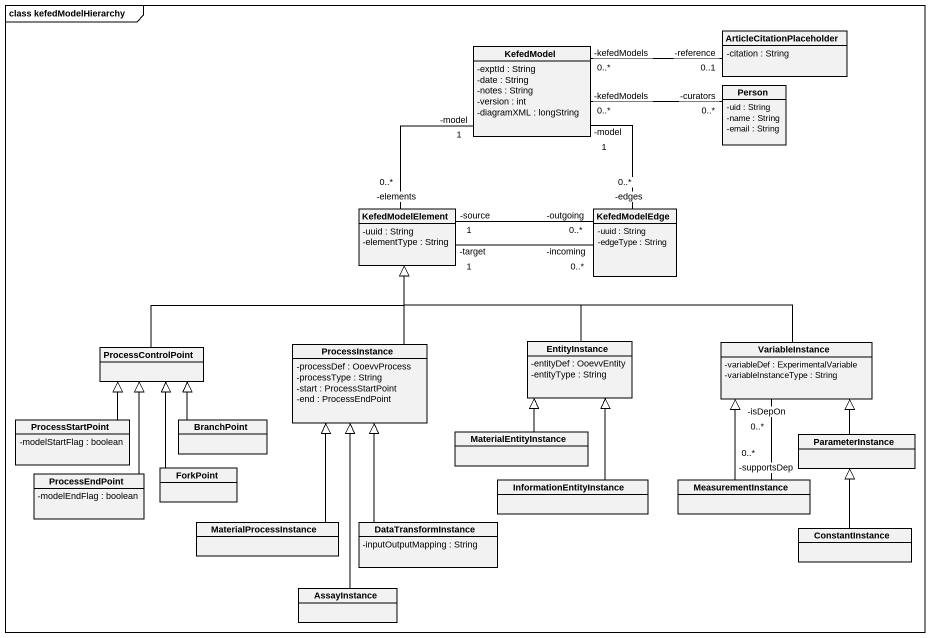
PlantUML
@startuml
mainframe class kefedModelHierarchy
hide circle
hide empty members
skinparam classAttributeIconSize 0
class ArticleCitationPlaceholder {
  -citation : String
}
class KefedModel {
  -exptId : String
  -date : String
  -notes : String
  -version : int
  -diagramXML : longString
}
class "Person" as Person_ {
  -uid : String
  -name : String
  -email : String
}
class KefedModelElement {
  -uuid : String
  -elementType : String
}
class KefedModelEdge {
  -uuid : String
  -edgeType : String
}
class ProcessControlPoint
class ProcessInstance {
  -processDef : OoevvProcess
  -processType : String
  -start : ProcessStartPoint
  -end : ProcessEndPoint
}
class EntityInstance {
  -entityDef : OoevvEntity
  -entityType : String
}
class VariableInstance {
  -variableDef : ExperimentalVariable
  -variableInstanceType : String
}
class ProcessStartPoint {
  -modelStartFlag : boolean
}
class BranchPoint
class ForkPoint
class MaterialEntityInstance
class ParameterInstance
class ProcessEndPoint {
  -modelEndFlag : boolean
}
class InformationEntityInstance
class MeasurementInstance
class MaterialProcessInstance
class DataTransformInstance {
  -inputOutputMapping : String
}
class ConstantInstance
class AssayInstance
KefedModel "-kefedModels\n0..*" -right- "-reference\n0..1" ArticleCitationPlaceholder
KefedModel "-kefedModels\n0..*" -right- "-curators\n0..*" Person_
KefedModelElement "-elements\n0..*" -up- "-model\n1" KefedModel
KefedModelElement "-source\n1" -right- "-outgoing\n0..*" KefedModelEdge
KefedModelEdge "-edges\n0..*" -up- "-model\n1" KefedModel
KefedModelEdge "-incoming\n0..*" -left- "-target\n1" KefedModelElement
ProcessControlPoint -right-|> KefedModelElement
ProcessInstance -up-|> KefedModelElement
EntityInstance -up-|> KefedModelElement
VariableInstance -left-|> KefedModelElement
VariableInstance "-isDepOn\n0..*" -- "-supportsDep\n0..*" MeasurementInstance
ProcessStartPoint -up-|> ProcessControlPoint
BranchPoint -up-|> ProcessControlPoint
ForkPoint -up-|> ProcessControlPoint
MaterialEntityInstance -up-|> EntityInstance
ParameterInstance -up-|> VariableInstance
ProcessEndPoint -up-|> ProcessControlPoint
InformationEntityInstance -up-|> EntityInstance
MeasurementInstance -up-|> VariableInstance
MaterialProcessInstance -up-|> ProcessInstance
DataTransformInstance -up-|> ProcessInstance
ConstantInstance -up-|> ParameterInstance
AssayInstance -up-|> ProcessInstance
@enduml
